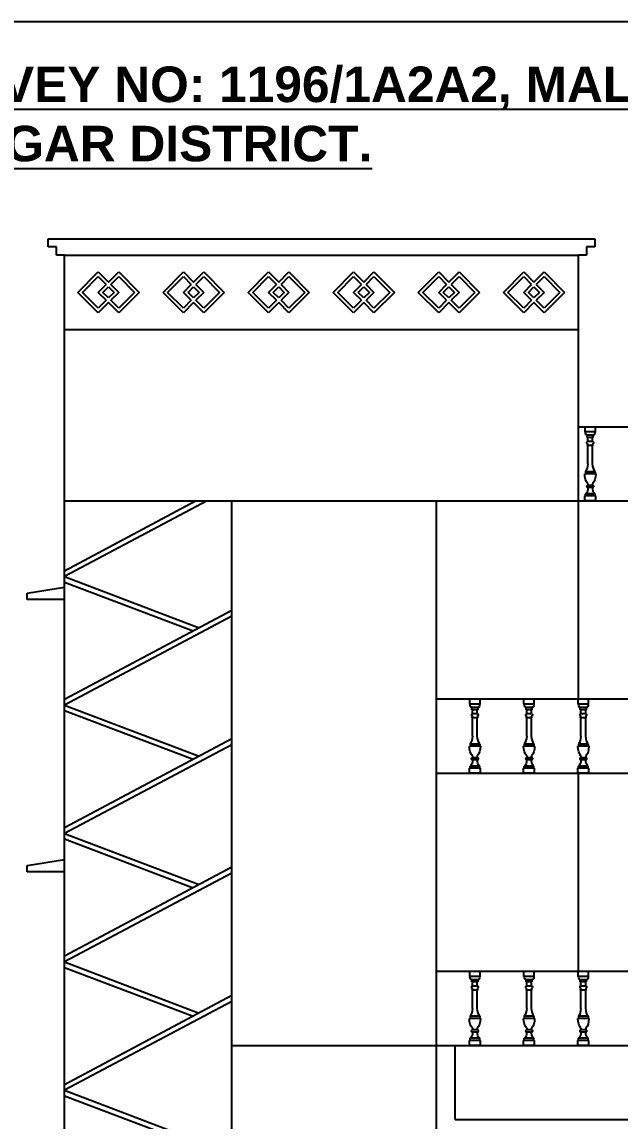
# Model space of a CAD drawing. Header units: metres. Extents: x 145568 to 146222, y 212280 to 212437.
# Drawn here: x 145984.5 to 145991.83, y 212395.83 to 212409.31 of the extents above; entities that cross this region are included whole.
import ezdxf

# ---------------------------------------------------------------- set-up
doc = ezdxf.new("R2010")
doc.units = ezdxf.units.M
doc.styles.get("Standard").update_dxf_attribs({"font": 'arial.ttf'})

msp = doc.modelspace()

# ---------------------------------------------------------------- linework, layer by layer
at = {"color": 0}
for p, q in [((145984.8219, 212406.5532, -0.0942), (145984.8219, 212406.6532, -0.0942)), ((145984.8219, 212406.6532, -0.0942), (145991.3219, 212406.6532, -0.0942)), ((145991.3219, 212406.6532, -0.0942), (145991.5219, 212406.6532, -0.0942)), ((145991.5219, 212406.6532, -0.0942), (145991.5219, 212406.5532, -0.0942)), ((145984.9219, 212406.5532, -0.0942), (145984.8219, 212406.5532, -0.0942)), ((145984.9219, 212406.4532, -0.0942), (145984.9219, 212406.5532, -0.0942)), ((145991.5219, 212406.5532, -0.0942), (145991.4219, 212406.5532, -0.0942)), ((145991.4219, 212406.5532, -0.0942), (145991.4219, 212406.4532, -0.0942)), ((145985.0219, 212406.4532, -0.0942), (145984.9219, 212406.4532, -0.0942)), ((145985.0219, 212406.4532, -0.0942), (145991.3219, 212406.4532, -0.0942)), ((145985.0219, 212392.2188, -0.0942), (145985.0219, 212406.4532, -0.0942)), ((145985.0219, 212406.4532, -0.0942), (145985.0219, 212406.4532, -0.0942)), ((145991.3219, 212403.4388, -0.0942), (145991.3219, 212406.4532, -0.0942)), ((145991.4219, 212406.4532, -0.0942), (145991.3219, 212406.4532, -0.0942)), ((145985.1855, 212405.9963, -0.0942), (145985.4355, 212406.2463, -0.0942)), ((145985.2421, 212405.9963, -0.0942), (145985.4355, 212406.1897, -0.0942)), ((145985.4355, 212406.2463, -0.0942), (145985.5605, 212406.1213, -0.0942)), ((145985.4355, 212406.1897, -0.0942), (145985.5322, 212406.093, -0.0942)), ((145985.5605, 212406.1213, -0.0942), (145985.6855, 212406.2463, -0.0942)), ((145985.5888, 212406.093, -0.0942), (145985.6855, 212406.1897, -0.0942)), ((145985.6855, 212406.2463, -0.0942), (145985.9355, 212405.9963, -0.0942)), ((145985.6855, 212406.1897, -0.0942), (145985.879, 212405.9963, -0.0942)), ((145986.2287, 212405.9963, -0.0942), (145986.4787, 212406.2463, -0.0942)), ((145986.2852, 212405.9963, -0.0942), (145986.4787, 212406.1897, -0.0942)), ((145986.4787, 212406.2463, -0.0942), (145986.6037, 212406.1213, -0.0942)), ((145986.4787, 212406.1897, -0.0942), (145986.5754, 212406.093, -0.0942)), ((145986.6037, 212406.1213, -0.0942), (145986.7287, 212406.2463, -0.0942)), ((145986.632, 212406.093, -0.0942), (145986.7287, 212406.1897, -0.0942)), ((145986.7287, 212406.2463, -0.0942), (145986.9787, 212405.9963, -0.0942)), ((145986.7287, 212406.1897, -0.0942), (145986.9221, 212405.9963, -0.0942)), ((145987.2718, 212405.9963, -0.0942), (145987.5218, 212406.2463, -0.0942)), ((145987.3284, 212405.9963, -0.0942), (145987.5218, 212406.1897, -0.0942)), ((145987.5218, 212406.2463, -0.0942), (145987.6468, 212406.1213, -0.0942)), ((145987.5218, 212406.1897, -0.0942), (145987.6185, 212406.093, -0.0942)), ((145987.6468, 212406.1213, -0.0942), (145987.7718, 212406.2463, -0.0942)), ((145987.6751, 212406.093, -0.0942), (145987.7718, 212406.1897, -0.0942)), ((145987.7718, 212406.2463, -0.0942), (145988.0218, 212405.9963, -0.0942)), ((145987.7718, 212406.1897, -0.0942), (145987.9652, 212405.9963, -0.0942)), ((145988.3149, 212405.9963, -0.0942), (145988.5649, 212406.2463, -0.0942)), ((145988.3715, 212405.9963, -0.0942), (145988.5649, 212406.1897, -0.0942)), ((145988.5649, 212406.2463, -0.0942), (145988.6899, 212406.1213, -0.0942)), ((145988.5649, 212406.1897, -0.0942), (145988.6617, 212406.093, -0.0942)), ((145988.6899, 212406.1213, -0.0942), (145988.8149, 212406.2463, -0.0942)), ((145988.7182, 212406.093, -0.0942), (145988.8149, 212406.1897, -0.0942)), ((145988.8149, 212406.2463, -0.0942), (145989.0649, 212405.9963, -0.0942)), ((145988.8149, 212406.1897, -0.0942), (145989.0084, 212405.9963, -0.0942)), ((145989.3581, 212405.9963, -0.0942), (145989.6081, 212406.2463, -0.0942)), ((145989.4146, 212405.9963, -0.0942), (145989.6081, 212406.1897, -0.0942)), ((145989.6081, 212406.2463, -0.0942), (145989.7331, 212406.1213, -0.0942)), ((145989.6081, 212406.1897, -0.0942), (145989.7048, 212406.093, -0.0942)), ((145989.7331, 212406.1213, -0.0942), (145989.8581, 212406.2463, -0.0942)), ((145989.7614, 212406.093, -0.0942), (145989.8581, 212406.1897, -0.0942)), ((145989.8581, 212406.2463, -0.0942), (145990.1081, 212405.9963, -0.0942)), ((145989.8581, 212406.1897, -0.0942), (145990.0515, 212405.9963, -0.0942)), ((145990.4012, 212405.9963, -0.0942), (145990.6512, 212406.2463, -0.0942)), ((145990.4578, 212405.9963, -0.0942), (145990.6512, 212406.1897, -0.0942)), ((145990.6512, 212406.2463, -0.0942), (145990.7762, 212406.1213, -0.0942)), ((145990.6512, 212406.1897, -0.0942), (145990.7479, 212406.093, -0.0942)), ((145990.7762, 212406.1213, -0.0942), (145990.9012, 212406.2463, -0.0942)), ((145990.8045, 212406.093, -0.0942), (145990.9012, 212406.1897, -0.0942)), ((145990.9012, 212406.2463, -0.0942), (145991.1512, 212405.9963, -0.0942)), ((145990.9012, 212406.1897, -0.0942), (145991.0946, 212405.9963, -0.0942)), ((145985.4355, 212405.7463, -0.0942), (145985.1855, 212405.9963, -0.0942)), ((145985.4355, 212405.8029, -0.0942), (145985.2421, 212405.9963, -0.0942)), ((145985.4355, 212405.9963, -0.0942), (145985.5322, 212406.093, -0.0942)), ((145985.5322, 212405.8996, -0.0942), (145985.4355, 212405.9963, -0.0942)), ((145985.4921, 212405.9963, -0.0942), (145985.5605, 212406.0647, -0.0942)), ((145985.5605, 212405.9279, -0.0942), (145985.4921, 212405.9963, -0.0942)), ((145985.5605, 212406.0647, -0.0942), (145985.629, 212405.9963, -0.0942)), ((145985.629, 212405.9963, -0.0942), (145985.5605, 212405.9279, -0.0942)), ((145985.5888, 212406.093, -0.0942), (145985.6855, 212405.9963, -0.0942)), ((145985.6855, 212405.9963, -0.0942), (145985.5888, 212405.8996, -0.0942)), ((145985.9355, 212405.9963, -0.0942), (145985.6855, 212405.7463, -0.0942)), ((145985.879, 212405.9963, -0.0942), (145985.6855, 212405.8029, -0.0942)), ((145986.4787, 212405.7463, -0.0942), (145986.2287, 212405.9963, -0.0942)), ((145986.4787, 212405.8029, -0.0942), (145986.2852, 212405.9963, -0.0942)), ((145986.4787, 212405.9963, -0.0942), (145986.5754, 212406.093, -0.0942)), ((145986.5754, 212405.8996, -0.0942), (145986.4787, 212405.9963, -0.0942)), ((145986.5352, 212405.9963, -0.0942), (145986.6037, 212406.0647, -0.0942)), ((145986.6037, 212405.9279, -0.0942), (145986.5352, 212405.9963, -0.0942)), ((145986.6037, 212406.0647, -0.0942), (145986.6721, 212405.9963, -0.0942)), ((145986.6721, 212405.9963, -0.0942), (145986.6037, 212405.9279, -0.0942)), ((145986.632, 212406.093, -0.0942), (145986.7287, 212405.9963, -0.0942)), ((145986.7287, 212405.9963, -0.0942), (145986.632, 212405.8996, -0.0942)), ((145986.9787, 212405.9963, -0.0942), (145986.7287, 212405.7463, -0.0942)), ((145986.9221, 212405.9963, -0.0942), (145986.7287, 212405.8029, -0.0942)), ((145987.5218, 212405.7463, -0.0942), (145987.2718, 212405.9963, -0.0942)), ((145987.5218, 212405.8029, -0.0942), (145987.3284, 212405.9963, -0.0942)), ((145987.5218, 212405.9963, -0.0942), (145987.6185, 212406.093, -0.0942)), ((145987.6185, 212405.8996, -0.0942), (145987.5218, 212405.9963, -0.0942)), ((145987.5784, 212405.9963, -0.0942), (145987.6468, 212406.0647, -0.0942)), ((145987.6468, 212405.9279, -0.0942), (145987.5784, 212405.9963, -0.0942)), ((145987.6468, 212406.0647, -0.0942), (145987.7152, 212405.9963, -0.0942)), ((145987.7152, 212405.9963, -0.0942), (145987.6468, 212405.9279, -0.0942)), ((145987.6751, 212406.093, -0.0942), (145987.7718, 212405.9963, -0.0942)), ((145987.7718, 212405.9963, -0.0942), (145987.6751, 212405.8996, -0.0942)), ((145988.0218, 212405.9963, -0.0942), (145987.7718, 212405.7463, -0.0942)), ((145987.9652, 212405.9963, -0.0942), (145987.7718, 212405.8029, -0.0942)), ((145988.5649, 212405.7463, -0.0942), (145988.3149, 212405.9963, -0.0942)), ((145988.5649, 212405.8029, -0.0942), (145988.3715, 212405.9963, -0.0942)), ((145988.5649, 212405.9963, -0.0942), (145988.6617, 212406.093, -0.0942)), ((145988.6617, 212405.8996, -0.0942), (145988.5649, 212405.9963, -0.0942)), ((145988.6215, 212405.9963, -0.0942), (145988.6899, 212406.0647, -0.0942)), ((145988.6899, 212405.9279, -0.0942), (145988.6215, 212405.9963, -0.0942)), ((145988.6899, 212406.0647, -0.0942), (145988.7584, 212405.9963, -0.0942)), ((145988.7584, 212405.9963, -0.0942), (145988.6899, 212405.9279, -0.0942)), ((145988.7182, 212406.093, -0.0942), (145988.8149, 212405.9963, -0.0942)), ((145988.8149, 212405.9963, -0.0942), (145988.7182, 212405.8996, -0.0942)), ((145989.0649, 212405.9963, -0.0942), (145988.8149, 212405.7463, -0.0942)), ((145989.0084, 212405.9963, -0.0942), (145988.8149, 212405.8029, -0.0942)), ((145989.6081, 212405.7463, -0.0942), (145989.3581, 212405.9963, -0.0942)), ((145989.6081, 212405.8029, -0.0942), (145989.4146, 212405.9963, -0.0942)), ((145989.6081, 212405.9963, -0.0942), (145989.7048, 212406.093, -0.0942)), ((145989.7048, 212405.8996, -0.0942), (145989.6081, 212405.9963, -0.0942)), ((145989.6646, 212405.9963, -0.0942), (145989.7331, 212406.0647, -0.0942)), ((145989.7331, 212405.9279, -0.0942), (145989.6646, 212405.9963, -0.0942)), ((145989.7331, 212406.0647, -0.0942), (145989.8015, 212405.9963, -0.0942)), ((145989.8015, 212405.9963, -0.0942), (145989.7331, 212405.9279, -0.0942)), ((145989.7614, 212406.093, -0.0942), (145989.8581, 212405.9963, -0.0942)), ((145989.8581, 212405.9963, -0.0942), (145989.7614, 212405.8996, -0.0942)), ((145990.1081, 212405.9963, -0.0942), (145989.8581, 212405.7463, -0.0942)), ((145990.0515, 212405.9963, -0.0942), (145989.8581, 212405.8029, -0.0942)), ((145990.6512, 212405.7463, -0.0942), (145990.4012, 212405.9963, -0.0942)), ((145990.6512, 212405.8029, -0.0942), (145990.4578, 212405.9963, -0.0942)), ((145990.6512, 212405.9963, -0.0942), (145990.7479, 212406.093, -0.0942)), ((145990.7479, 212405.8996, -0.0942), (145990.6512, 212405.9963, -0.0942)), ((145990.7078, 212405.9963, -0.0942), (145990.7762, 212406.0647, -0.0942)), ((145990.7762, 212405.9279, -0.0942), (145990.7078, 212405.9963, -0.0942)), ((145990.7762, 212406.0647, -0.0942), (145990.8446, 212405.9963, -0.0942)), ((145990.8446, 212405.9963, -0.0942), (145990.7762, 212405.9279, -0.0942)), ((145990.8045, 212406.093, -0.0942), (145990.9012, 212405.9963, -0.0942)), ((145990.9012, 212405.9963, -0.0942), (145990.8045, 212405.8996, -0.0942)), ((145991.1512, 212405.9963, -0.0942), (145990.9012, 212405.7463, -0.0942)), ((145991.0946, 212405.9963, -0.0942), (145990.9012, 212405.8029, -0.0942)), ((145985.5322, 212405.8996, -0.0942), (145985.4355, 212405.8029, -0.0942)), ((145985.5605, 212405.8713, -0.0942), (145985.4355, 212405.7463, -0.0942)), ((145985.6855, 212405.7463, -0.0942), (145985.5605, 212405.8713, -0.0942)), ((145985.6855, 212405.8029, -0.0942), (145985.5888, 212405.8996, -0.0942)), ((145986.5754, 212405.8996, -0.0942), (145986.4787, 212405.8029, -0.0942)), ((145986.6037, 212405.8713, -0.0942), (145986.4787, 212405.7463, -0.0942)), ((145986.7287, 212405.7463, -0.0942), (145986.6037, 212405.8713, -0.0942)), ((145986.7287, 212405.8029, -0.0942), (145986.632, 212405.8996, -0.0942)), ((145987.6185, 212405.8996, -0.0942), (145987.5218, 212405.8029, -0.0942)), ((145987.6468, 212405.8713, -0.0942), (145987.5218, 212405.7463, -0.0942)), ((145987.7718, 212405.7463, -0.0942), (145987.6468, 212405.8713, -0.0942)), ((145987.7718, 212405.8029, -0.0942), (145987.6751, 212405.8996, -0.0942)), ((145988.6617, 212405.8996, -0.0942), (145988.5649, 212405.8029, -0.0942)), ((145988.6899, 212405.8713, -0.0942), (145988.5649, 212405.7463, -0.0942)), ((145988.8149, 212405.7463, -0.0942), (145988.6899, 212405.8713, -0.0942)), ((145988.8149, 212405.8029, -0.0942), (145988.7182, 212405.8996, -0.0942)), ((145989.7048, 212405.8996, -0.0942), (145989.6081, 212405.8029, -0.0942)), ((145989.7331, 212405.8713, -0.0942), (145989.6081, 212405.7463, -0.0942)), ((145989.8581, 212405.7463, -0.0942), (145989.7331, 212405.8713, -0.0942)), ((145989.8581, 212405.8029, -0.0942), (145989.7614, 212405.8996, -0.0942)), ((145990.7479, 212405.8996, -0.0942), (145990.6512, 212405.8029, -0.0942)), ((145990.7762, 212405.8713, -0.0942), (145990.6512, 212405.7463, -0.0942)), ((145990.9012, 212405.7463, -0.0942), (145990.7762, 212405.8713, -0.0942)), ((145990.9012, 212405.8029, -0.0942), (145990.8045, 212405.8996, -0.0942)), ((145985.0219, 212405.5388, -0.0942), (145991.3219, 212405.5388, -0.0942)), ((145991.3186, 212404.3488, -0.0942), (145997.1719, 212404.3488, -0.0942)), ((145991.4028, 212404.2849, -0.0942), (145991.4028, 212404.3488, -0.0942)), ((145991.4028, 212404.3488, -0.0942), (145991.5293, 212404.3488, -0.0942)), ((145991.5293, 212404.2849, -0.0942), (145991.4028, 212404.2849, -0.0942)), ((145991.504, 212404.2427, -0.0942), (145991.4281, 212404.2427, -0.0942)), ((145991.4281, 212404.2174, -0.0942), (145991.4281, 212404.2427, -0.0942)), ((145991.504, 212404.2174, -0.0942), (145991.504, 212404.2427, -0.0942)), ((145991.5293, 212404.2849, -0.0942), (145991.5293, 212404.3488, -0.0942)), ((145991.504, 212404.2174, -0.0942), (145991.4281, 212404.2174, -0.0942)), ((145991.4998, 212404.1669, -0.0942), (145991.4323, 212404.1669, -0.0942)), ((145991.4323, 212404.1163, -0.0942), (145991.4323, 212404.1306, -0.0942)), ((145991.4998, 212404.1163, -0.0942), (145991.4323, 212404.1163, -0.0942)), ((145991.4366, 212404.1753, -0.0942), (145991.4366, 212404.209, -0.0942)), ((145991.4366, 212403.8938, -0.0942), (145991.4366, 212404.1078, -0.0942)), ((145991.4956, 212404.1753, -0.0942), (145991.4956, 212404.209, -0.0942)), ((145991.4956, 212403.8938, -0.0942), (145991.4956, 212404.1078, -0.0942)), ((145991.4998, 212404.1163, -0.0942), (145991.4998, 212404.1306, -0.0942)), ((145991.5335, 212403.7706, -0.0942), (145991.3986, 212403.7706, -0.0942)), ((145991.5251, 212403.7959, -0.0942), (145991.407, 212403.7959, -0.0942)), ((145991.5251, 212403.7959, -0.0942), (145991.407, 212403.7959, -0.0942)), ((145991.407, 212403.7959, -0.0942), (145991.407, 212403.7706, -0.0942)), ((145991.5251, 212403.7959, -0.0942), (145991.5251, 212403.7706, -0.0942)), ((145991.4998, 212403.6286, -0.0942), (145991.4281, 212403.6286, -0.0942)), ((145991.4998, 212403.6033, -0.0942), (145991.4281, 212403.6033, -0.0942)), ((145991.4366, 212403.6493, -0.0942), (145991.4366, 212403.6371, -0.0942)), ((145991.4956, 212403.6493, -0.0942), (145991.4956, 212403.6371, -0.0942)), ((145985.0219, 212403.4388, -0.0942), (145999.3319, 212403.4388, -0.0942)), ((145986.6366, 212403.4388, -0.0942), (145985.0219, 212402.578, -0.0942)), ((145986.7712, 212403.4388, -0.0942), (145985.0219, 212402.5096, -0.0942)), ((145987.0719, 212392.2188, -0.0942), (145987.0719, 212403.4388, -0.0942)), ((145989.5819, 212396.7588, -0.0942), (145989.5819, 212403.4388, -0.0942)), ((145991.3219, 212403.4388, -0.0942), (145997.1719, 212403.4388, -0.0942)), ((145991.3219, 212401.0088, -0.0942), (145991.3219, 212403.4388, -0.0942)), ((145991.5335, 212403.5008, -0.0942), (145991.3986, 212403.5008, -0.0942)), ((145991.3986, 212403.4388, -0.0942), (145991.3986, 212403.5008, -0.0942)), ((145991.3986, 212403.4388, -0.0942), (145991.3986, 212403.5008, -0.0942)), ((145991.5335, 212403.4388, -0.0942), (145991.3986, 212403.4388, -0.0942)), ((145991.5251, 212403.5261, -0.0942), (145991.407, 212403.5261, -0.0942)), ((145991.407, 212403.5008, -0.0942), (145991.407, 212403.5261, -0.0942)), ((145991.5251, 212403.5008, -0.0942), (145991.5251, 212403.5261, -0.0942)), ((145991.5335, 212403.4388, -0.0942), (145991.5335, 212403.5008, -0.0942)), ((145991.5335, 212403.4388, -0.0942), (145991.5335, 212403.5008, -0.0942)), ((145985.0219, 212402.5096, -0.0942), (145986.6701, 212401.8814, -0.0942)), ((145984.5647, 212402.305, -0.0942), (145985.0219, 212402.3788, -0.0942)), ((145985.0219, 212402.4423, -0.0942), (145986.5999, 212401.844, -0.0942)), ((145984.5647, 212402.2288, -0.0942), (145984.5647, 212402.305, -0.0942)), ((145985.0219, 212402.2288, -0.0942), (145984.5647, 212402.2288, -0.0942)), ((145987.0719, 212402.0956, -0.0942), (145985.0219, 212401.0028, -0.0942)), ((145987.0719, 212402.0233, -0.0942), (145985.0219, 212400.9343, -0.0942)), ((145989.5819, 212401.0088, -0.0942), (145999.1019, 212401.0088, -0.0942)), ((145989.9892, 212400.9449, -0.0942), (145989.9892, 212401.0088, -0.0942)), ((145989.9892, 212401.0088, -0.0942), (145990.1156, 212401.0088, -0.0942)), ((145990.1156, 212400.9449, -0.0942), (145990.1156, 212401.0088, -0.0942)), ((145990.6539, 212400.9449, -0.0942), (145990.6539, 212401.0088, -0.0942)), ((145990.6539, 212401.0088, -0.0942), (145990.7803, 212401.0088, -0.0942)), ((145990.7803, 212400.9449, -0.0942), (145990.7803, 212401.0088, -0.0942)), ((145991.3186, 212400.9449, -0.0942), (145991.3186, 212401.0088, -0.0942)), ((145991.3186, 212401.0088, -0.0942), (145991.445, 212401.0088, -0.0942)), ((145991.445, 212400.9449, -0.0942), (145991.445, 212401.0088, -0.0942)), ((145985.0219, 212400.9343, -0.0942), (145986.6701, 212400.3062, -0.0942)), ((145985.0219, 212400.8671, -0.0942), (145986.5999, 212400.2688, -0.0942)), ((145990.1156, 212400.9449, -0.0942), (145989.9892, 212400.9449, -0.0942)), ((145990.0903, 212400.9027, -0.0942), (145990.0145, 212400.9027, -0.0942)), ((145990.0145, 212400.8774, -0.0942), (145990.0145, 212400.9027, -0.0942)), ((145990.0903, 212400.8774, -0.0942), (145990.0145, 212400.8774, -0.0942)), ((145990.0229, 212400.8353, -0.0942), (145990.0229, 212400.869, -0.0942)), ((145990.0819, 212400.8353, -0.0942), (145990.0819, 212400.869, -0.0942)), ((145990.0903, 212400.8774, -0.0942), (145990.0903, 212400.9027, -0.0942)), ((145990.7803, 212400.9449, -0.0942), (145990.6539, 212400.9449, -0.0942)), ((145990.755, 212400.9027, -0.0942), (145990.6791, 212400.9027, -0.0942)), ((145990.6791, 212400.8774, -0.0942), (145990.6791, 212400.9027, -0.0942)), ((145990.755, 212400.8774, -0.0942), (145990.6791, 212400.8774, -0.0942)), ((145990.6876, 212400.8353, -0.0942), (145990.6876, 212400.869, -0.0942)), ((145990.7466, 212400.8353, -0.0942), (145990.7466, 212400.869, -0.0942)), ((145990.755, 212400.8774, -0.0942), (145990.755, 212400.9027, -0.0942)), ((145991.445, 212400.9449, -0.0942), (145991.3186, 212400.9449, -0.0942)), ((145991.4197, 212400.9027, -0.0942), (145991.3438, 212400.9027, -0.0942)), ((145991.3438, 212400.8774, -0.0942), (145991.3438, 212400.9027, -0.0942)), ((145991.4197, 212400.8774, -0.0942), (145991.3438, 212400.8774, -0.0942)), ((145991.3523, 212400.8353, -0.0942), (145991.3523, 212400.869, -0.0942)), ((145991.4113, 212400.8353, -0.0942), (145991.4113, 212400.869, -0.0942)), ((145991.4197, 212400.8774, -0.0942), (145991.4197, 212400.9027, -0.0942)), ((145990.0861, 212400.8269, -0.0942), (145990.0187, 212400.8269, -0.0942)), ((145990.0187, 212400.7763, -0.0942), (145990.0187, 212400.7906, -0.0942)), ((145990.0861, 212400.7763, -0.0942), (145990.0187, 212400.7763, -0.0942)), ((145990.0229, 212400.5538, -0.0942), (145990.0229, 212400.7678, -0.0942)), ((145990.0819, 212400.5538, -0.0942), (145990.0819, 212400.7678, -0.0942)), ((145990.0861, 212400.7763, -0.0942), (145990.0861, 212400.7906, -0.0942)), ((145990.7508, 212400.8269, -0.0942), (145990.6834, 212400.8269, -0.0942)), ((145990.6834, 212400.7763, -0.0942), (145990.6834, 212400.7906, -0.0942)), ((145990.7508, 212400.7763, -0.0942), (145990.6834, 212400.7763, -0.0942)), ((145990.6876, 212400.5538, -0.0942), (145990.6876, 212400.7678, -0.0942)), ((145990.7466, 212400.5538, -0.0942), (145990.7466, 212400.7678, -0.0942)), ((145990.7508, 212400.7763, -0.0942), (145990.7508, 212400.7906, -0.0942)), ((145991.4155, 212400.8269, -0.0942), (145991.3481, 212400.8269, -0.0942)), ((145991.3481, 212400.7763, -0.0942), (145991.3481, 212400.7906, -0.0942)), ((145991.4155, 212400.7763, -0.0942), (145991.3481, 212400.7763, -0.0942)), ((145991.3523, 212400.5538, -0.0942), (145991.3523, 212400.7678, -0.0942)), ((145991.4113, 212400.5538, -0.0942), (145991.4113, 212400.7678, -0.0942)), ((145991.4155, 212400.7763, -0.0942), (145991.4155, 212400.7906, -0.0942)), ((145987.0719, 212400.5204, -0.0942), (145985.0219, 212399.4275, -0.0942)), ((145990.1114, 212400.4559, -0.0942), (145989.9934, 212400.4559, -0.0942)), ((145990.1114, 212400.4559, -0.0942), (145989.9934, 212400.4559, -0.0942)), ((145989.9934, 212400.4559, -0.0942), (145989.9934, 212400.4306, -0.0942)), ((145990.1114, 212400.4559, -0.0942), (145990.1114, 212400.4306, -0.0942)), ((145990.7761, 212400.4559, -0.0942), (145990.6581, 212400.4559, -0.0942)), ((145990.7761, 212400.4559, -0.0942), (145990.6581, 212400.4559, -0.0942)), ((145990.6581, 212400.4559, -0.0942), (145990.6581, 212400.4306, -0.0942)), ((145990.7761, 212400.4559, -0.0942), (145990.7761, 212400.4306, -0.0942)), ((145991.4408, 212400.4559, -0.0942), (145991.3228, 212400.4559, -0.0942)), ((145991.4408, 212400.4559, -0.0942), (145991.3228, 212400.4559, -0.0942)), ((145991.3228, 212400.4559, -0.0942), (145991.3228, 212400.4306, -0.0942)), ((145991.4408, 212400.4559, -0.0942), (145991.4408, 212400.4306, -0.0942)), ((145987.0719, 212400.448, -0.0942), (145985.0219, 212399.3591, -0.0942)), ((145990.1198, 212400.4306, -0.0942), (145989.9849, 212400.4306, -0.0942)), ((145990.7845, 212400.4306, -0.0942), (145990.6496, 212400.4306, -0.0942)), ((145991.4492, 212400.4306, -0.0942), (145991.3143, 212400.4306, -0.0942)), ((145990.1114, 212400.1861, -0.0942), (145989.9934, 212400.1861, -0.0942)), ((145989.9934, 212400.1608, -0.0942), (145989.9934, 212400.1861, -0.0942)), ((145990.0861, 212400.2886, -0.0942), (145990.0145, 212400.2886, -0.0942)), ((145990.0861, 212400.2633, -0.0942), (145990.0145, 212400.2633, -0.0942)), ((145990.0229, 212400.3093, -0.0942), (145990.0229, 212400.2971, -0.0942)), ((145990.0819, 212400.3093, -0.0942), (145990.0819, 212400.2971, -0.0942)), ((145990.1114, 212400.1608, -0.0942), (145990.1114, 212400.1861, -0.0942)), ((145990.7761, 212400.1861, -0.0942), (145990.6581, 212400.1861, -0.0942)), ((145990.6581, 212400.1608, -0.0942), (145990.6581, 212400.1861, -0.0942)), ((145990.7508, 212400.2886, -0.0942), (145990.6791, 212400.2886, -0.0942)), ((145990.7508, 212400.2633, -0.0942), (145990.6791, 212400.2633, -0.0942)), ((145990.6876, 212400.3093, -0.0942), (145990.6876, 212400.2971, -0.0942)), ((145990.7466, 212400.3093, -0.0942), (145990.7466, 212400.2971, -0.0942)), ((145990.7761, 212400.1608, -0.0942), (145990.7761, 212400.1861, -0.0942)), ((145991.4408, 212400.1861, -0.0942), (145991.3228, 212400.1861, -0.0942)), ((145991.3228, 212400.1608, -0.0942), (145991.3228, 212400.1861, -0.0942)), ((145991.4155, 212400.2886, -0.0942), (145991.3438, 212400.2886, -0.0942)), ((145991.4155, 212400.2633, -0.0942), (145991.3438, 212400.2633, -0.0942)), ((145991.3523, 212400.3093, -0.0942), (145991.3523, 212400.2971, -0.0942)), ((145991.4113, 212400.3093, -0.0942), (145991.4113, 212400.2971, -0.0942)), ((145991.4408, 212400.1608, -0.0942), (145991.4408, 212400.1861, -0.0942)), ((145989.5819, 212400.0988, -0.0942), (145999.1019, 212400.0988, -0.0942)), ((145990.1198, 212400.1608, -0.0942), (145989.9849, 212400.1608, -0.0942)), ((145989.9849, 212400.0988, -0.0942), (145989.9849, 212400.1608, -0.0942)), ((145989.9849, 212400.0988, -0.0942), (145989.9849, 212400.1608, -0.0942)), ((145990.1198, 212400.0988, -0.0942), (145989.9849, 212400.0988, -0.0942)), ((145990.1198, 212400.0988, -0.0942), (145990.1198, 212400.1608, -0.0942)), ((145990.1198, 212400.0988, -0.0942), (145990.1198, 212400.1608, -0.0942)), ((145990.7845, 212400.1608, -0.0942), (145990.6496, 212400.1608, -0.0942)), ((145990.6496, 212400.0988, -0.0942), (145990.6496, 212400.1608, -0.0942)), ((145990.6496, 212400.0988, -0.0942), (145990.6496, 212400.1608, -0.0942)), ((145990.7845, 212400.0988, -0.0942), (145990.6496, 212400.0988, -0.0942)), ((145990.7845, 212400.0988, -0.0942), (145990.7845, 212400.1608, -0.0942)), ((145990.7845, 212400.0988, -0.0942), (145990.7845, 212400.1608, -0.0942)), ((145991.4492, 212400.1608, -0.0942), (145991.3143, 212400.1608, -0.0942)), ((145991.3143, 212400.0988, -0.0942), (145991.3143, 212400.1608, -0.0942)), ((145991.3143, 212400.0988, -0.0942), (145991.3143, 212400.1608, -0.0942)), ((145991.4492, 212400.0988, -0.0942), (145991.3143, 212400.0988, -0.0942)), ((145991.3219, 212397.6688, -0.0942), (145991.3219, 212400.0988, -0.0942)), ((145991.4492, 212400.0988, -0.0942), (145991.4492, 212400.1608, -0.0942)), ((145991.4492, 212400.0988, -0.0942), (145991.4492, 212400.1608, -0.0942)), ((145985.0219, 212399.3591, -0.0942), (145986.6701, 212398.7309, -0.0942)), ((145985.0219, 212399.2918, -0.0942), (145986.5999, 212398.6935, -0.0942)), ((145984.5647, 212398.965, -0.0942), (145985.0219, 212399.0388, -0.0942)), ((145984.5647, 212398.8888, -0.0942), (145984.5647, 212398.965, -0.0942)), ((145985.0219, 212398.8888, -0.0942), (145984.5647, 212398.8888, -0.0942)), ((145987.0719, 212398.9451, -0.0942), (145985.0219, 212397.8523, -0.0942)), ((145987.0719, 212398.8728, -0.0942), (145985.0219, 212397.7838, -0.0942)), ((145985.0219, 212397.7838, -0.0942), (145986.6701, 212397.1557, -0.0942)), ((145985.0219, 212397.7166, -0.0942), (145986.5999, 212397.1183, -0.0942)), ((145989.5819, 212397.6688, -0.0942), (145999.1019, 212397.6688, -0.0942)), ((145989.9892, 212397.6049, -0.0942), (145989.9892, 212397.6688, -0.0942)), ((145989.9892, 212397.6688, -0.0942), (145990.1156, 212397.6688, -0.0942)), ((145990.1156, 212397.6049, -0.0942), (145990.1156, 212397.6688, -0.0942)), ((145990.6539, 212397.6049, -0.0942), (145990.6539, 212397.6688, -0.0942)), ((145990.6539, 212397.6688, -0.0942), (145990.7803, 212397.6688, -0.0942)), ((145990.7803, 212397.6049, -0.0942), (145990.7803, 212397.6688, -0.0942)), ((145991.3186, 212397.6049, -0.0942), (145991.3186, 212397.6688, -0.0942)), ((145991.3186, 212397.6688, -0.0942), (145991.445, 212397.6688, -0.0942)), ((145991.445, 212397.6049, -0.0942), (145991.445, 212397.6688, -0.0942)), ((145990.1156, 212397.6049, -0.0942), (145989.9892, 212397.6049, -0.0942)), ((145990.0903, 212397.5627, -0.0942), (145990.0145, 212397.5627, -0.0942)), ((145990.0145, 212397.5374, -0.0942), (145990.0145, 212397.5627, -0.0942)), ((145990.0903, 212397.5374, -0.0942), (145990.0145, 212397.5374, -0.0942)), ((145990.0861, 212397.4869, -0.0942), (145990.0187, 212397.4869, -0.0942)), ((145990.0229, 212397.4953, -0.0942), (145990.0229, 212397.529, -0.0942)), ((145990.0819, 212397.4953, -0.0942), (145990.0819, 212397.529, -0.0942)), ((145990.0903, 212397.5374, -0.0942), (145990.0903, 212397.5627, -0.0942)), ((145990.7803, 212397.6049, -0.0942), (145990.6539, 212397.6049, -0.0942)), ((145990.755, 212397.5627, -0.0942), (145990.6791, 212397.5627, -0.0942)), ((145990.6791, 212397.5374, -0.0942), (145990.6791, 212397.5627, -0.0942)), ((145990.755, 212397.5374, -0.0942), (145990.6791, 212397.5374, -0.0942)), ((145990.7508, 212397.4869, -0.0942), (145990.6834, 212397.4869, -0.0942)), ((145990.6876, 212397.4953, -0.0942), (145990.6876, 212397.529, -0.0942)), ((145990.7466, 212397.4953, -0.0942), (145990.7466, 212397.529, -0.0942)), ((145990.755, 212397.5374, -0.0942), (145990.755, 212397.5627, -0.0942)), ((145991.445, 212397.6049, -0.0942), (145991.3186, 212397.6049, -0.0942)), ((145991.4197, 212397.5627, -0.0942), (145991.3438, 212397.5627, -0.0942)), ((145991.3438, 212397.5374, -0.0942), (145991.3438, 212397.5627, -0.0942)), ((145991.4197, 212397.5374, -0.0942), (145991.3438, 212397.5374, -0.0942)), ((145991.4155, 212397.4869, -0.0942), (145991.3481, 212397.4869, -0.0942)), ((145991.3523, 212397.4953, -0.0942), (145991.3523, 212397.529, -0.0942)), ((145991.4113, 212397.4953, -0.0942), (145991.4113, 212397.529, -0.0942)), ((145991.4197, 212397.5374, -0.0942), (145991.4197, 212397.5627, -0.0942)), ((145987.0719, 212397.3699, -0.0942), (145985.0219, 212396.277, -0.0942)), ((145990.0187, 212397.4363, -0.0942), (145990.0187, 212397.4506, -0.0942)), ((145990.0861, 212397.4363, -0.0942), (145990.0187, 212397.4363, -0.0942)), ((145990.0229, 212397.2138, -0.0942), (145990.0229, 212397.4278, -0.0942)), ((145990.0819, 212397.2138, -0.0942), (145990.0819, 212397.4278, -0.0942)), ((145990.0861, 212397.4363, -0.0942), (145990.0861, 212397.4506, -0.0942)), ((145990.6834, 212397.4363, -0.0942), (145990.6834, 212397.4506, -0.0942)), ((145990.7508, 212397.4363, -0.0942), (145990.6834, 212397.4363, -0.0942)), ((145990.6876, 212397.2138, -0.0942), (145990.6876, 212397.4278, -0.0942)), ((145990.7466, 212397.2138, -0.0942), (145990.7466, 212397.4278, -0.0942)), ((145990.7508, 212397.4363, -0.0942), (145990.7508, 212397.4506, -0.0942)), ((145991.3481, 212397.4363, -0.0942), (145991.3481, 212397.4506, -0.0942)), ((145991.4155, 212397.4363, -0.0942), (145991.3481, 212397.4363, -0.0942)), ((145991.3523, 212397.2138, -0.0942), (145991.3523, 212397.4278, -0.0942)), ((145991.4113, 212397.2138, -0.0942), (145991.4113, 212397.4278, -0.0942)), ((145991.4155, 212397.4363, -0.0942), (145991.4155, 212397.4506, -0.0942)), ((145987.0719, 212397.2975, -0.0942), (145985.0219, 212396.2086, -0.0942)), ((145990.1198, 212397.0906, -0.0942), (145989.9849, 212397.0906, -0.0942)), ((145990.1114, 212397.1159, -0.0942), (145989.9934, 212397.1159, -0.0942)), ((145990.1114, 212397.1159, -0.0942), (145989.9934, 212397.1159, -0.0942)), ((145989.9934, 212397.1159, -0.0942), (145989.9934, 212397.0906, -0.0942)), ((145990.1114, 212397.1159, -0.0942), (145990.1114, 212397.0906, -0.0942)), ((145990.7845, 212397.0906, -0.0942), (145990.6496, 212397.0906, -0.0942)), ((145990.7761, 212397.1159, -0.0942), (145990.6581, 212397.1159, -0.0942)), ((145990.7761, 212397.1159, -0.0942), (145990.6581, 212397.1159, -0.0942)), ((145990.6581, 212397.1159, -0.0942), (145990.6581, 212397.0906, -0.0942)), ((145990.7761, 212397.1159, -0.0942), (145990.7761, 212397.0906, -0.0942)), ((145991.4492, 212397.0906, -0.0942), (145991.3143, 212397.0906, -0.0942)), ((145991.4408, 212397.1159, -0.0942), (145991.3228, 212397.1159, -0.0942)), ((145991.4408, 212397.1159, -0.0942), (145991.3228, 212397.1159, -0.0942)), ((145991.3228, 212397.1159, -0.0942), (145991.3228, 212397.0906, -0.0942)), ((145991.4408, 212397.1159, -0.0942), (145991.4408, 212397.0906, -0.0942)), ((145990.0861, 212396.9486, -0.0942), (145990.0145, 212396.9486, -0.0942)), ((145990.0229, 212396.9693, -0.0942), (145990.0229, 212396.9571, -0.0942)), ((145990.0819, 212396.9693, -0.0942), (145990.0819, 212396.9571, -0.0942)), ((145990.7508, 212396.9486, -0.0942), (145990.6791, 212396.9486, -0.0942)), ((145990.6876, 212396.9693, -0.0942), (145990.6876, 212396.9571, -0.0942)), ((145990.7466, 212396.9693, -0.0942), (145990.7466, 212396.9571, -0.0942)), ((145991.4155, 212396.9486, -0.0942), (145991.3438, 212396.9486, -0.0942)), ((145991.3523, 212396.9693, -0.0942), (145991.3523, 212396.9571, -0.0942)), ((145991.4113, 212396.9693, -0.0942), (145991.4113, 212396.9571, -0.0942)), ((145990.1198, 212396.8208, -0.0942), (145989.9849, 212396.8208, -0.0942)), ((145989.9849, 212396.7588, -0.0942), (145989.9849, 212396.8208, -0.0942)), ((145989.9849, 212396.7588, -0.0942), (145989.9849, 212396.8208, -0.0942)), ((145990.1114, 212396.8461, -0.0942), (145989.9934, 212396.8461, -0.0942)), ((145989.9934, 212396.8208, -0.0942), (145989.9934, 212396.8461, -0.0942)), ((145990.0861, 212396.9233, -0.0942), (145990.0145, 212396.9233, -0.0942)), ((145990.1114, 212396.8208, -0.0942), (145990.1114, 212396.8461, -0.0942)), ((145990.1198, 212396.7588, -0.0942), (145990.1198, 212396.8208, -0.0942)), ((145990.1198, 212396.7588, -0.0942), (145990.1198, 212396.8208, -0.0942)), ((145990.7845, 212396.8208, -0.0942), (145990.6496, 212396.8208, -0.0942)), ((145990.6496, 212396.7588, -0.0942), (145990.6496, 212396.8208, -0.0942)), ((145990.6496, 212396.7588, -0.0942), (145990.6496, 212396.8208, -0.0942)), ((145990.7761, 212396.8461, -0.0942), (145990.6581, 212396.8461, -0.0942)), ((145990.6581, 212396.8208, -0.0942), (145990.6581, 212396.8461, -0.0942)), ((145990.7508, 212396.9233, -0.0942), (145990.6791, 212396.9233, -0.0942)), ((145990.7761, 212396.8208, -0.0942), (145990.7761, 212396.8461, -0.0942)), ((145990.7845, 212396.7588, -0.0942), (145990.7845, 212396.8208, -0.0942)), ((145990.7845, 212396.7588, -0.0942), (145990.7845, 212396.8208, -0.0942)), ((145991.4492, 212396.8208, -0.0942), (145991.3143, 212396.8208, -0.0942)), ((145991.3143, 212396.7588, -0.0942), (145991.3143, 212396.8208, -0.0942)), ((145991.3143, 212396.7588, -0.0942), (145991.3143, 212396.8208, -0.0942)), ((145991.4408, 212396.8461, -0.0942), (145991.3228, 212396.8461, -0.0942)), ((145991.3228, 212396.8208, -0.0942), (145991.3228, 212396.8461, -0.0942)), ((145991.4155, 212396.9233, -0.0942), (145991.3438, 212396.9233, -0.0942)), ((145991.4408, 212396.8208, -0.0942), (145991.4408, 212396.8461, -0.0942)), ((145991.4492, 212396.7588, -0.0942), (145991.4492, 212396.8208, -0.0942)), ((145991.4492, 212396.7588, -0.0942), (145991.4492, 212396.8208, -0.0942)), ((145987.0719, 212396.7588, -0.0942), (145999.1019, 212396.7588, -0.0942)), ((145989.5819, 212392.2188, -0.0942), (145989.5819, 212396.7588, -0.0942)), ((145989.8119, 212395.8488, -0.0942), (145989.8119, 212396.7588, -0.0942)), ((145990.1198, 212396.7588, -0.0942), (145989.9849, 212396.7588, -0.0942)), ((145990.7845, 212396.7588, -0.0942), (145990.6496, 212396.7588, -0.0942)), ((145991.4492, 212396.7588, -0.0942), (145991.3143, 212396.7588, -0.0942)), ((145985.0219, 212396.2086, -0.0942), (145986.6701, 212395.5804, -0.0942)), ((145985.0219, 212396.1413, -0.0942), (145986.5999, 212395.543, -0.0942)), ((145989.8119, 212395.8488, -0.0942), (145999.1019, 212395.8488, -0.0942))]:
    msp.add_line(p, q, dxfattribs=at)
at = {"color": 0, "elevation": -0.0942}
msp.add_lwpolyline([(145953.3375, 212409.313), (145953.3375, 212350.294), (146036.7987, 212350.294), (146036.7987, 212409.313)], close=True, dxfattribs=at)
at = {"color": 0, "extrusion": (0, 0, -1)}
for centre, major_axis, start_param, end_param in [((145991.4281, 212404.2849, -0.0942), (0, 0.0422), 3.1415927, 4.712389), ((145991.504, 212404.2849, -0.0942), (0, 0.0422), 1.5707963, 3.1415927), ((145991.4323, 212404.1542, -0.0942), (0, 0.0126), 3.7005947, 6.2831853), ((145991.4237, 212404.1298, -0.0942), (0, 0.0173), 0.57463, 1.6201617), ((145991.4323, 212404.209, -0.0942), (0, 0.00843), 0, 1.5707963), ((145991.4323, 212404.1753, -0.0942), (0, 0.00843), 1.5707963, 3.1415927), ((145991.4323, 212404.1078, -0.0942), (0, 0.00843), 0, 1.5707963), ((145991.4998, 212404.209, -0.0942), (0, 0.00843), -1.5707963, 0), ((145991.4998, 212404.1753, -0.0942), (0, 0.00843), 3.1415927, 4.712389), ((145991.4998, 212404.1078, -0.0942), (0, 0.00843), -1.5707963, 0), ((145991.5084, 212404.1298, -0.0942), (0, 0.0173), 4.6630236, 5.7085553), ((145991.4998, 212404.1542, -0.0942), (0, 0.0126), 0, 2.5825906), ((145991.3619, 212403.9171, -0.0942), (0, 0.1512), 1.7257778, 2.5009695), ((145991.5703, 212403.9171, -0.0942), (0, 0.1512), 3.7822158, 4.5574075), ((145991.4661, 212403.7706, -0.0942), (0, 0.1349), 3.5944092, 4.712389), ((145991.4661, 212403.7706, -0.0942), (0, 0.1349), 1.5707963, 2.6887761), ((145991.4015, 212403.595, -0.0942), (0, 0.0697), 1.8419159, 2.9817902), ((145991.4323, 212403.616, -0.0942), (0, 0.0126), 3.1415927, 6.2831853), ((145991.4323, 212403.6371, -0.0942), (0, 0.00843), 1.5707963, 3.1415927), ((145991.4205, 212403.5844, -0.0942), (0, 0.0304), 0.8978356, 1.8419159), ((145991.4998, 212403.6371, -0.0942), (0, 0.00843), 3.1415927, 4.712389), ((145991.5117, 212403.5844, -0.0942), (0, 0.0304), 4.4412694, 5.3853497), ((145991.5306, 212403.595, -0.0942), (0, 0.0697), 3.3013951, 4.4412694), ((145991.4998, 212403.616, -0.0942), (0, 0.0126), 0, 3.1415927), ((145990.0145, 212400.9449, -0.0942), (0, 0.0422), 3.1415927, 4.712389), ((145990.0187, 212400.869, -0.0942), (0, 0.00843), 0, 1.5707963), ((145990.0861, 212400.869, -0.0942), (0, 0.00843), -1.5707963, 0), ((145990.0903, 212400.9449, -0.0942), (0, 0.0422), 1.5707963, 3.1415927), ((145990.6791, 212400.9449, -0.0942), (0, 0.0422), 3.1415927, 4.712389), ((145990.6834, 212400.869, -0.0942), (0, 0.00843), 0, 1.5707963), ((145990.7508, 212400.869, -0.0942), (0, 0.00843), -1.5707963, 0), ((145990.755, 212400.9449, -0.0942), (0, 0.0422), 1.5707963, 3.1415927), ((145991.3438, 212400.9449, -0.0942), (0, 0.0422), 3.1415927, 4.712389), ((145991.3481, 212400.869, -0.0942), (0, 0.00843), 0, 1.5707963), ((145991.4155, 212400.869, -0.0942), (0, 0.00843), -1.5707963, 0), ((145991.4197, 212400.9449, -0.0942), (0, 0.0422), 1.5707963, 3.1415927), ((145990.0187, 212400.8142, -0.0942), (0, 0.0126), 3.7005947, 6.2831853), ((145990.01, 212400.7898, -0.0942), (0, 0.0173), 0.57463, 1.6201617), ((145990.0187, 212400.8353, -0.0942), (0, 0.00843), 1.5707963, 3.1415927), ((145990.0187, 212400.7678, -0.0942), (0, 0.00843), 0, 1.5707963), ((145990.0861, 212400.8353, -0.0942), (0, 0.00843), 3.1415927, 4.712389), ((145990.0861, 212400.7678, -0.0942), (0, 0.00843), -1.5707963, 0), ((145990.0948, 212400.7898, -0.0942), (0, 0.0173), 4.6630236, 5.7085553), ((145990.0861, 212400.8142, -0.0942), (0, 0.0126), 0, 2.5825906), ((145990.6834, 212400.8142, -0.0942), (0, 0.0126), 3.7005947, 6.2831853), ((145990.6747, 212400.7898, -0.0942), (0, 0.0173), 0.57463, 1.6201617), ((145990.6834, 212400.8353, -0.0942), (0, 0.00843), 1.5707963, 3.1415927), ((145990.6834, 212400.7678, -0.0942), (0, 0.00843), 0, 1.5707963), ((145990.7508, 212400.8353, -0.0942), (0, 0.00843), 3.1415927, 4.712389), ((145990.7508, 212400.7678, -0.0942), (0, 0.00843), -1.5707963, 0), ((145990.7595, 212400.7898, -0.0942), (0, 0.0173), 4.6630236, 5.7085553), ((145990.7508, 212400.8142, -0.0942), (0, 0.0126), 0, 2.5825906), ((145991.3481, 212400.8142, -0.0942), (0, 0.0126), 3.7005947, 6.2831853), ((145991.3394, 212400.7898, -0.0942), (0, 0.0173), 0.57463, 1.6201617), ((145991.3481, 212400.8353, -0.0942), (0, 0.00843), 1.5707963, 3.1415927), ((145991.3481, 212400.7678, -0.0942), (0, 0.00843), 0, 1.5707963), ((145991.4155, 212400.8353, -0.0942), (0, 0.00843), 3.1415927, 4.712389), ((145991.4155, 212400.7678, -0.0942), (0, 0.00843), -1.5707963, 0), ((145991.4242, 212400.7898, -0.0942), (0, 0.0173), 4.6630236, 5.7085553), ((145991.4155, 212400.8142, -0.0942), (0, 0.0126), 0, 2.5825906), ((145989.9482, 212400.5771, -0.0942), (0, 0.1512), 1.7257778, 2.5009695), ((145990.1566, 212400.5771, -0.0942), (0, 0.1512), 3.7822158, 4.5574075), ((145990.6129, 212400.5771, -0.0942), (0, 0.1512), 1.7257778, 2.5009695), ((145990.8213, 212400.5771, -0.0942), (0, 0.1512), 3.7822158, 4.5574075), ((145991.2776, 212400.5771, -0.0942), (0, 0.1512), 1.7257778, 2.5009695), ((145991.486, 212400.5771, -0.0942), (0, 0.1512), 3.7822158, 4.5574075), ((145990.0524, 212400.4306, -0.0942), (0, 0.1349), 3.5944092, 4.712389), ((145990.0524, 212400.4306, -0.0942), (0, 0.1349), 1.5707963, 2.6887761), ((145990.7171, 212400.4306, -0.0942), (0, 0.1349), 3.5944092, 4.712389), ((145990.7171, 212400.4306, -0.0942), (0, 0.1349), 1.5707963, 2.6887761), ((145991.3818, 212400.4306, -0.0942), (0, 0.1349), 3.5944092, 4.712389), ((145991.3818, 212400.4306, -0.0942), (0, 0.1349), 1.5707963, 2.6887761), ((145989.9878, 212400.255, -0.0942), (0, 0.0697), 1.8419159, 2.9817902), ((145990.0187, 212400.276, -0.0942), (0, 0.0126), 3.1415927, 6.2831853), ((145990.0187, 212400.2971, -0.0942), (0, 0.00843), 1.5707963, 3.1415927), ((145990.0068, 212400.2444, -0.0942), (0, 0.0304), 0.8978356, 1.8419159), ((145990.0861, 212400.2971, -0.0942), (0, 0.00843), 3.1415927, 4.712389), ((145990.098, 212400.2444, -0.0942), (0, 0.0304), 4.4412694, 5.3853497), ((145990.117, 212400.255, -0.0942), (0, 0.0697), 3.3013951, 4.4412694), ((145990.0861, 212400.276, -0.0942), (0, 0.0126), 0, 3.1415927), ((145990.6525, 212400.255, -0.0942), (0, 0.0697), 1.8419159, 2.9817902), ((145990.6834, 212400.276, -0.0942), (0, 0.0126), 3.1415927, 6.2831853), ((145990.6834, 212400.2971, -0.0942), (0, 0.00843), 1.5707963, 3.1415927), ((145990.6715, 212400.2444, -0.0942), (0, 0.0304), 0.8978356, 1.8419159), ((145990.7508, 212400.2971, -0.0942), (0, 0.00843), 3.1415927, 4.712389), ((145990.7627, 212400.2444, -0.0942), (0, 0.0304), 4.4412694, 5.3853497), ((145990.7817, 212400.255, -0.0942), (0, 0.0697), 3.3013951, 4.4412694), ((145990.7508, 212400.276, -0.0942), (0, 0.0126), 0, 3.1415927), ((145991.3172, 212400.255, -0.0942), (0, 0.0697), 1.8419159, 2.9817902), ((145991.3481, 212400.276, -0.0942), (0, 0.0126), 3.1415927, 6.2831853), ((145991.3481, 212400.2971, -0.0942), (0, 0.00843), 1.5707963, 3.1415927), ((145991.3362, 212400.2444, -0.0942), (0, 0.0304), 0.8978356, 1.8419159), ((145991.4155, 212400.2971, -0.0942), (0, 0.00843), 3.1415927, 4.712389), ((145991.4274, 212400.2444, -0.0942), (0, 0.0304), 4.4412694, 5.3853497), ((145991.4464, 212400.255, -0.0942), (0, 0.0697), 3.3013951, 4.4412694), ((145991.4155, 212400.276, -0.0942), (0, 0.0126), 0, 3.1415927), ((145990.0145, 212397.6049, -0.0942), (0, 0.0422), 3.1415927, 4.712389), ((145990.0187, 212397.4742, -0.0942), (0, 0.0126), 3.7005947, 6.2831853), ((145990.0187, 212397.529, -0.0942), (0, 0.00843), 0, 1.5707963), ((145990.0187, 212397.4953, -0.0942), (0, 0.00843), 1.5707963, 3.1415927), ((145990.0861, 212397.529, -0.0942), (0, 0.00843), -1.5707963, 0), ((145990.0861, 212397.4953, -0.0942), (0, 0.00843), 3.1415927, 4.712389), ((145990.0861, 212397.4742, -0.0942), (0, 0.0126), 0, 2.5825906), ((145990.0903, 212397.6049, -0.0942), (0, 0.0422), 1.5707963, 3.1415927), ((145990.6791, 212397.6049, -0.0942), (0, 0.0422), 3.1415927, 4.712389), ((145990.6834, 212397.4742, -0.0942), (0, 0.0126), 3.7005947, 6.2831853), ((145990.6834, 212397.529, -0.0942), (0, 0.00843), 0, 1.5707963), ((145990.6834, 212397.4953, -0.0942), (0, 0.00843), 1.5707963, 3.1415927), ((145990.7508, 212397.529, -0.0942), (0, 0.00843), -1.5707963, 0), ((145990.7508, 212397.4953, -0.0942), (0, 0.00843), 3.1415927, 4.712389), ((145990.7508, 212397.4742, -0.0942), (0, 0.0126), 0, 2.5825906), ((145990.755, 212397.6049, -0.0942), (0, 0.0422), 1.5707963, 3.1415927), ((145991.3438, 212397.6049, -0.0942), (0, 0.0422), 3.1415927, 4.712389), ((145991.3481, 212397.4742, -0.0942), (0, 0.0126), 3.7005947, 6.2831853), ((145991.3481, 212397.529, -0.0942), (0, 0.00843), 0, 1.5707963), ((145991.3481, 212397.4953, -0.0942), (0, 0.00843), 1.5707963, 3.1415927), ((145991.4155, 212397.529, -0.0942), (0, 0.00843), -1.5707963, 0), ((145991.4155, 212397.4953, -0.0942), (0, 0.00843), 3.1415927, 4.712389), ((145991.4155, 212397.4742, -0.0942), (0, 0.0126), 0, 2.5825906), ((145991.4197, 212397.6049, -0.0942), (0, 0.0422), 1.5707963, 3.1415927), ((145990.01, 212397.4498, -0.0942), (0, 0.0173), 0.57463, 1.6201617), ((145990.0187, 212397.4278, -0.0942), (0, 0.00843), 0, 1.5707963), ((145990.0861, 212397.4278, -0.0942), (0, 0.00843), -1.5707963, 0), ((145990.0948, 212397.4498, -0.0942), (0, 0.0173), 4.6630236, 5.7085553), ((145990.6747, 212397.4498, -0.0942), (0, 0.0173), 0.57463, 1.6201617), ((145990.6834, 212397.4278, -0.0942), (0, 0.00843), 0, 1.5707963), ((145990.7508, 212397.4278, -0.0942), (0, 0.00843), -1.5707963, 0), ((145990.7595, 212397.4498, -0.0942), (0, 0.0173), 4.6630236, 5.7085553), ((145991.3394, 212397.4498, -0.0942), (0, 0.0173), 0.57463, 1.6201617), ((145991.3481, 212397.4278, -0.0942), (0, 0.00843), 0, 1.5707963), ((145991.4155, 212397.4278, -0.0942), (0, 0.00843), -1.5707963, 0), ((145991.4242, 212397.4498, -0.0942), (0, 0.0173), 4.6630236, 5.7085553), ((145990.0524, 212397.0906, -0.0942), (0, 0.1349), 3.5944092, 4.712389), ((145989.9482, 212397.2371, -0.0942), (0, 0.1512), 1.7257778, 2.5009695), ((145990.1566, 212397.2371, -0.0942), (0, 0.1512), 3.7822158, 4.5574075), ((145990.0524, 212397.0906, -0.0942), (0, 0.1349), 1.5707963, 2.6887761), ((145990.7171, 212397.0906, -0.0942), (0, 0.1349), 3.5944092, 4.712389), ((145990.6129, 212397.2371, -0.0942), (0, 0.1512), 1.7257778, 2.5009695), ((145990.8213, 212397.2371, -0.0942), (0, 0.1512), 3.7822158, 4.5574075), ((145990.7171, 212397.0906, -0.0942), (0, 0.1349), 1.5707963, 2.6887761), ((145991.3818, 212397.0906, -0.0942), (0, 0.1349), 3.5944092, 4.712389), ((145991.2776, 212397.2371, -0.0942), (0, 0.1512), 1.7257778, 2.5009695), ((145991.486, 212397.2371, -0.0942), (0, 0.1512), 3.7822158, 4.5574075), ((145991.3818, 212397.0906, -0.0942), (0, 0.1349), 1.5707963, 2.6887761), ((145990.0187, 212396.936, -0.0942), (0, 0.0126), 3.1415927, 6.2831853), ((145990.0187, 212396.9571, -0.0942), (0, 0.00843), 1.5707963, 3.1415927), ((145990.0861, 212396.9571, -0.0942), (0, 0.00843), 3.1415927, 4.712389), ((145990.0861, 212396.936, -0.0942), (0, 0.0126), 0, 3.1415927), ((145990.6834, 212396.936, -0.0942), (0, 0.0126), 3.1415927, 6.2831853), ((145990.6834, 212396.9571, -0.0942), (0, 0.00843), 1.5707963, 3.1415927), ((145990.7508, 212396.9571, -0.0942), (0, 0.00843), 3.1415927, 4.712389), ((145990.7508, 212396.936, -0.0942), (0, 0.0126), 0, 3.1415927), ((145991.3481, 212396.936, -0.0942), (0, 0.0126), 3.1415927, 6.2831853), ((145991.3481, 212396.9571, -0.0942), (0, 0.00843), 1.5707963, 3.1415927), ((145991.4155, 212396.9571, -0.0942), (0, 0.00843), 3.1415927, 4.712389), ((145991.4155, 212396.936, -0.0942), (0, 0.0126), 0, 3.1415927), ((145989.9878, 212396.915, -0.0942), (0, 0.0697), 1.8419159, 2.9817902), ((145990.0068, 212396.9044, -0.0942), (0, 0.0304), 0.8978356, 1.8419159), ((145990.098, 212396.9044, -0.0942), (0, 0.0304), 4.4412694, 5.3853497), ((145990.117, 212396.915, -0.0942), (0, 0.0697), 3.3013951, 4.4412694), ((145990.6525, 212396.915, -0.0942), (0, 0.0697), 1.8419159, 2.9817902), ((145990.6715, 212396.9044, -0.0942), (0, 0.0304), 0.8978356, 1.8419159), ((145990.7627, 212396.9044, -0.0942), (0, 0.0304), 4.4412694, 5.3853497), ((145990.7817, 212396.915, -0.0942), (0, 0.0697), 3.3013951, 4.4412694), ((145991.3172, 212396.915, -0.0942), (0, 0.0697), 1.8419159, 2.9817902), ((145991.3362, 212396.9044, -0.0942), (0, 0.0304), 0.8978356, 1.8419159), ((145991.4274, 212396.9044, -0.0942), (0, 0.0304), 4.4412694, 5.3853497), ((145991.4464, 212396.915, -0.0942), (0, 0.0697), 3.3013951, 4.4412694)]:
    msp.add_ellipse(centre, major_axis=major_axis, ratio=0.5, start_param=start_param, end_param=end_param, dxfattribs=at)

# ---------------------------------------------------------------- texts
at = {"color": 1, "linetype": 'Continuous', "insert": (145980.8274, 212408.7663, -0.0942), "char_height": 0.4359359, "width": 43.603299, "attachment_point": 2}
msp.add_mtext('\\A1;{\\fArial|b1|i0|c0|p34;\\LPLAN SHOWING THE PROPOSED KALYANAMANDAPAM BUILDING IN SURVEY NO: 1196/1A2A2, MALLI VILLAGEPANCHAYAT,\\PSRIVILLIPUTHUR  TALUK, VIRUDHUNAGAR DISTRICT.}', dxfattribs=at)

doc.saveas('drawing.dxf')
